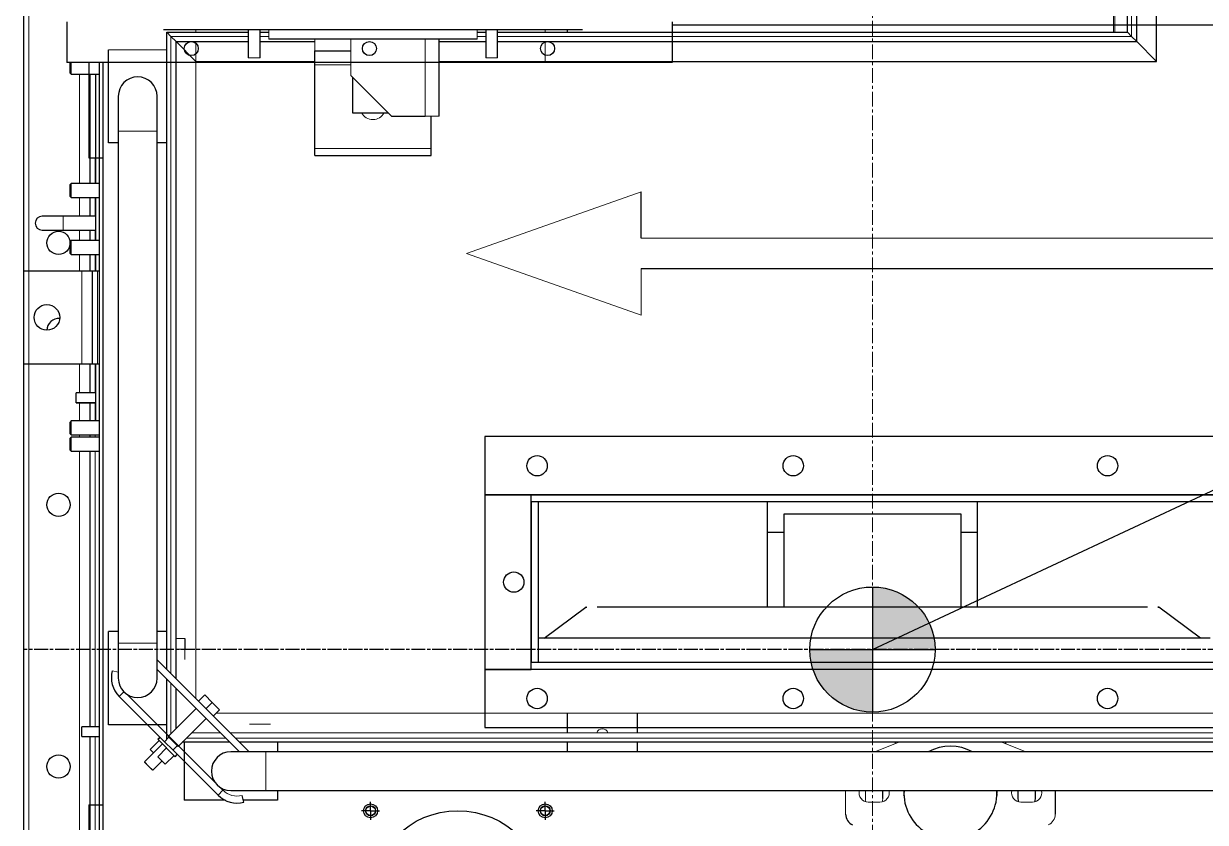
# Model space of a CAD drawing. Header units: feet. Extents: x -99009 to 3252343, y -11094690 to 9035152.
# Drawn here: x 1669305 to 1670320, y -1432234 to -1431547 of the extents above; entities that cross this region are included whole.
import ezdxf

# ---------------------------------------------------------------- set-up
doc = ezdxf.new("R2010")
doc.units = ezdxf.units.FT
for name, pattern in [('CENTER', [2, 1.25, -0.25, 0.25, -0.25]), ('CENTERLINE', [30, 12, -1.5, 3, -1.5, 12]), ('CENTERX2', [20.32, 12.7, -2.54, 2.54, -2.54])]:
    doc.linetypes.add(name, pattern=pattern)
doc.layers.add('AM_0', color=7, linetype='Continuous', lineweight=30)
doc.layers.add('AM_7', color=7, linetype='CENTER', lineweight=5)
doc.layers.add('K-LINE', color=7, linetype='Continuous')
doc.styles.get("Standard").update_dxf_attribs({"font": 'GOTHICB.TTF'})
doc.dimstyles.new('DISA$0', dxfattribs={"dimscale": 15, "dimtxt": 3.5, "dimasz": 3.5, "dimexe": 1, "dimexo": 1, "dimgap": 1.5, "dimtad": 1, "dimdsep": 46, "dimtxsty": 'Standard', "dimcen": 0, "dimclrd": 256, "dimclre": 256, "dimclrt": 254, "dimadec": 0, "dimazin": 2, "dimtp": 0.1, "dimtm": 0.1, "dimtfac": 0.71, "dimtdec": 3, "dimtmove": 0, "dimatfit": 3, "dimfxl": 1, "dimlwd": -1, "dimlwe": -1, "dimarcsym": 0})

# ---------------------------------------------------------------- blocks, each defined once
blk = doc.blocks.new('platform_2')
at = {"color": 7, "linetype": 'Continuous', "lineweight": 30}
for p, q in [((45.8, 0), (45.8, 430)), ((53.8, -8), (53.8, 422)), ((-902.2, 416), (-902.2, -205)), ((70.8, -25), (70.8, 405)), ((-865.2, 9), (-865.2, -26)), ((-422.2, 2), (-782.2, 2)), ((-779.2, -547.5), (-779.2, 0)), ((-779.2, 0), (-709.3, 0)), ((-709.3, 2), (-709.3, -21.9)), ((-699.1, -21.9), (-699.1, 2)), ((-699.1, 0), (-691.7, 0)), ((-512.7, 0), (-505.3, 0)), ((-505.3, 2), (-505.3, -21.9)), ((-495.1, -21.9), (-495.1, 2)), ((-495.1, 0), (45.8, 0)), ((-435.2, 0), (-435.2, 2)), ((-771.2, -555.5), (-771.2, -8)), ((-771.2, -8), (-709.3, -8)), ((-699.1, -8), (-652.2, -8)), ((-512.7, -6), (-691.7, -6)), ((-545.2, -72), (-545.2, -6)), ((-545.2, -8), (-505.3, -8)), ((-495.1, -8), (53.8, -8)), ((-829.2, -95), (-829.2, -15)), ((-652.2, -16), (-621.2, -16)), ((-652.2, -28), (-652.2, -16)), ((-829.2, -26), (-865.2, -26)), ((-846.2, -26), (-846.2, -108)), ((-834.2, -26), (-834.2, -108)), ((-754.2, -25), (-652.2, -25)), ((-652.2, -100), (-652.2, -28)), ((-545.2, -25), (70.8, -25)), ((-861.3, -36), (-846.2, -36)), ((-619.7, -38.5), (-619.7, -69.2)), ((-820.9, -55), (-820.9, -85)), ((-787.5, -85), (-787.5, -55)), ((-619.7, -69.2), (-618.3, -69.2)), ((-618.3, -69.2), (-589.1, -69.2)), ((-586.2, -72), (-557.2, -72)), ((-552.2, -100), (-552.2, -72)), ((-820.9, -85), (-820.9, -525)), ((-787.5, -525), (-787.5, -85)), ((-820.9, -95), (-829.2, -95)), ((-779.2, -95), (-787.5, -95)), ((-652.2, -106), (-652.2, -100)), ((-552.2, -106), (-552.2, -100)), ((-846.2, -108), (-834.2, -108)), ((-845.2, -108), (-845.2, -130)), ((-837.2, -108), (-837.2, -940)), ((-834.2, -108), (-834.2, -851)), ((-652.2, -106), (-552.2, -106)), ((-861.3, -130), (-862.2, -130.9)), ((-837.2, -130), (-861.3, -130)), ((-862.2, -141.1), (-861.3, -142)), ((-861.3, -142), (-837.2, -142)), ((-845.2, -142), (-845.2, -158)), ((-371.7, -177), (-371.7, -137)), ((-868.2, -158), (-886.2, -158)), ((-840.2, -158), (-868.2, -158)), ((-886.2, -170), (-868.2, -170)), ((-868.2, -170), (-840.2, -170)), ((-845.2, -170), (-845.2, -179)), ((-861.3, -179), (-862.2, -179.9)), ((-837.2, -179), (-861.3, -179)), ((-861.3, -191), (-861.3, -179)), ((-862.2, -190.1), (-861.3, -191)), ((-861.3, -191), (-837.2, -191)), ((-845.2, -191), (-845.2, -205)), ((-902.2, -205), (-902.2, -285)), ((-371.7, -203), (173.3, -203)), ((-902.2, -285), (-902.2, -928)), ((-902.2, -285), (-897.7, -285)), ((-897.7, -285), (-852.2, -285)), ((-852.2, -285), (-843.2, -285)), ((-845.2, -285), (-845.2, -309.8)), ((-840.2, -309.8), (-857.1, -309.8)), ((-857.1, -318.2), (-840.2, -318.2)), ((-845.2, -318.2), (-845.2, -334)), ((-837.2, -334), (-861.3, -334)), ((-861.3, -348), (-862.2, -348.9)), ((-861.3, -346), (-837.2, -346)), ((-837.2, -348), (-861.3, -348)), ((-861.3, -360), (-861.3, -348)), ((-845.2, -346), (-845.2, -348)), ((-862.2, -359.1), (-861.3, -360)), ((-861.3, -360), (-837.2, -360)), ((-845.2, -360), (-845.2, -596.8)), ((-820.9, -515), (-829.2, -515)), ((-829.2, -595), (-829.2, -515)), ((-779.2, -515), (-787.5, -515)), ((-820.9, -525), (-820.9, -555)), ((-787.5, -555), (-787.5, -525)), ((-763.7, -521), (-763.7, -530)), ((-708.4, -618.3), (-787.5, -539.2)), ((-716.9, -618.3), (-787.5, -547.7)), ((-779.2, -607.6), (-779.2, -556)), ((-771.2, -598.4), (-771.2, -564)), ((-740.2, -575.9), (-733.9, -582.2)), ((-754, -581.2), (-778, -605.2)), ((-435.2, -602), (-435.2, -585)), ((-375.2, -585), (-375.2, -602)), ((-837.2, -596.8), (-852.1, -596.8)), ((-779.2, -595), (-829.2, -595)), ((-769.6, -613.7), (-745.5, -589.6)), ((-852.1, -605.2), (-837.2, -605.2)), ((-845.2, -605.2), (-845.2, -704.8)), ((-777.4, -605.8), (-781.2, -609.7)), ((-783, -611.4), (-798.5, -627)), ((-774, -616.9), (-770.2, -613.1)), ((-725.2, -610), (-765.9, -610)), ((-764.2, -610), (-764.2, -660)), ((-694.2, -618.3), (-724.2, -618.3)), ((211.8, -610), (-716.7, -610)), ((145.8, -618.3), (-694.2, -618.3)), ((-684.2, -610), (-684.2, -618.3)), ((-435.2, -618.3), (-435.2, -610)), ((-375.2, -610), (-375.2, -618.3)), ((-153.7, -610), (-153.7, -611.3)), ((-58.7, -611.3), (-58.7, -610)), ((-791.3, -634.2), (-783.4, -626.3)), ((-771.9, -622.5), (-770.2, -620.7)), ((-724.2, -651.7), (-694.2, -651.7)), ((-713, -661.6), (-714.5, -655.8)), ((-694.2, -651.7), (145.8, -651.7)), ((-684.2, -651.7), (-684.2, -660)), ((-164.2, -658.5), (-164.2, -651.7)), ((-66.3, -651.7), (-66.2, -653.5)), ((-48.2, -651.7), (-48.2, -658.5)), ((-33.2, -658.5), (-33.2, -651.7)), ((-16.2, -651.7), (-16.2, -672)), ((-729.2, -660), (-764.2, -660)), ((-684.2, -660), (-713.4, -660))]:
    blk.add_line(p, q, dxfattribs=at)
at = {"color": 8, "linetype": 'Continuous', "lineweight": 0}
for p, q in [((49.3, -3.5), (49.3, 426.5)), ((-897.7, 416), (-897.7, -205)), ((-775.7, -551), (-775.7, -3.5)), ((-775.7, -3.5), (-709.3, -3.5)), ((-699.1, -3.5), (-691.7, -3.5)), ((-557.2, -72), (-557.2, -6)), ((-512.7, -3.5), (-505.3, -3.5)), ((-495.1, -3.5), (49.3, -3.5)), ((-652.2, -28), (-621.2, -28)), ((-854.2, -36), (-854.2, -130)), ((-787.5, -85), (-820.9, -85)), ((-652.2, -100), (-552.2, -100)), ((-840.7, -108), (-840.7, -130)), ((-854.2, -142), (-854.2, -158)), ((-840.7, -142), (-840.7, -158)), ((-868.2, -158), (-868.2, -164)), ((-868.2, -164), (-868.2, -170)), ((-854.2, -170), (-854.2, -179)), ((-840.7, -170), (-840.7, -179)), ((-854.2, -191), (-854.2, -205)), ((-840.7, -191), (-840.7, -205)), ((-897.7, -205), (-897.7, -285)), ((-852.2, -205), (-852.2, -285)), ((-897.7, -285), (-897.7, -928)), ((-854.2, -285), (-854.2, -309.8)), ((-840.7, -285), (-840.7, -309.8)), ((-854.2, -318.2), (-854.2, -334)), ((-840.7, -318.2), (-840.7, -334)), ((-854.2, -346), (-854.2, -348)), ((-840.7, -346), (-840.7, -348)), ((-854.2, -360), (-854.2, -769)), ((-840.7, -360), (-840.7, -596.8)), ((-787.5, -525), (-820.9, -525)), ((-775.7, -602.9), (-775.7, -559.5)), ((-840.7, -605.2), (-840.7, -704.8)), ((-728.7, -606.5), (-762.4, -606.5)), ((211.8, -606.5), (-720.2, -606.5)), ((-694.2, -618.3), (-694.2, -651.7))]:
    blk.add_line(p, q, dxfattribs=at)
at = {"color": 144, "linetype": 'Continuous', "lineweight": 0}
for p, q in [((33.8, 117.5), (33.8, 0)), ((35.1, 0), (35.1, 117.5)), ((-775.7, -3.5), (-779.2, 0)), ((-754.2, 0), (-754.2, 2)), ((-691.7, 2), (-691.7, -6)), ((-512.7, 2), (-512.7, -6)), ((-454.2, 0), (-454.2, 2)), ((45.8, 0), (49.3, -3.5)), ((-771.2, -8), (-775.7, -3.5)), ((-775.7, -3.5), (-771.2, -8)), ((-771.2, -8), (-754.2, -25)), ((-754.2, -25), (-754.2, -8)), ((-652.2, -6), (-652.2, -16)), ((-621.2, -37), (-621.2, -6)), ((-454.2, -8), (-454.2, -25)), ((49.3, -3.5), (53.8, -8)), ((53.8, -8), (49.3, -3.5)), ((70.8, -25), (53.8, -8)), ((-779.2, -15), (-829.2, -15)), ((-779.2, -95), (-779.2, -15)), ((-861.3, -36), (-861.3, -26)), ((-754.2, -25), (-754.2, -572.5)), ((-704.2, -21.9), (-709.3, -21.9)), ((-704.2, -22), (-709.2, -22)), ((-699.1, -21.9), (-704.2, -21.9)), ((-699.2, -22), (-704.2, -22)), ((-500.2, -21.9), (-505.3, -21.9)), ((-500.2, -22), (-505.2, -22)), ((-495.1, -21.9), (-500.2, -21.9)), ((-495.2, -22), (-500.2, -22)), ((-621.2, -37), (-586.2, -72)), ((-557.2, -72), (-545.2, -72)), ((-840.2, -130), (-840.2, -108)), ((-862.2, -141.1), (-862.2, -130.9)), ((-861.3, -142), (-861.3, -130)), ((-840.2, -179), (-840.2, -142)), ((-371.7, -137), (-521.7, -190)), ((-862.2, -190.1), (-862.2, -179.9)), ((173.3, -177), (-371.7, -177)), ((-840.2, -205), (-840.2, -191)), ((-521.7, -190), (-371.7, -243)), ((-902.2, -205), (-897.7, -205)), ((-897.7, -205), (-852.2, -205)), ((-852.2, -205), (-843.2, -205)), ((-843.2, -205), (-843.2, -285)), ((-843.2, -205), (-838.7, -205)), ((-838.7, -205), (-838.7, -285)), ((-837.2, -205), (-838.7, -205)), ((-371.7, -243), (-371.7, -203)), ((-843.2, -285), (-838.7, -285)), ((-840.2, -334), (-840.2, -285)), ((-838.7, -285), (-837.2, -285)), ((-857.1, -311.9), (-857.1, -309.8)), ((-857.1, -318.2), (-857.1, -311.9)), ((-861.3, -346), (-861.3, -334)), ((-862.2, -359.1), (-862.2, -348.9)), ((-779.2, -547.5), (-779.2, -515)), ((-771.2, -521), (-763.7, -521)), ((-771.2, -530), (-763.7, -530)), ((-763.7, -530), (-763.7, -539)), ((-826, -548.6), (-820.9, -550)), ((-779.2, -595), (-779.2, -556)), ((-816, -566.8), (-820.1, -570.8)), ((-820.1, -570.8), (-735.2, -655.7)), ((-813.6, -568.8), (-738, -644.4)), ((-751.9, -574.8), (-746.6, -569.5)), ((-746.6, -569.5), (-740.2, -575.9)), ((-745.5, -581.2), (-740.2, -575.9)), ((-754.2, -581), (-754.2, -581.4)), ((-739.2, -587.5), (-733.9, -582.2)), ((-736.6, -585), (533.3, -585)), ((-852.1, -605.2), (-852.1, -596.8)), ((-708.2, -594.5), (-699.2, -594.5)), ((-699.2, -594.5), (-690.2, -594.5)), ((-793.4, -616.3), (-785.8, -608.7)), ((-785.1, -605.8), (-786.9, -607.6)), ((-786.7, -607.7), (-786.9, -607.6)), ((-785, -605.9), (-786.7, -607.7)), ((-786.7, -607.7), (-771.9, -622.5)), ((-773.8, -609.4), (-778, -605.2)), ((-733.2, -602), (-757.9, -602)), ((516.3, -602), (-724.7, -602)), ((-793.4, -616.3), (-790.6, -619.1)), ((-787, -622.7), (-779.4, -615)), ((-769.6, -613.7), (-773.8, -609.4)), ((-725.2, -610), (-764.2, -610)), ((-684.2, -610), (-716.7, -610)), ((-171, -618.3), (-150.4, -610)), ((-62, -610), (-41.5, -618.3)), ((-794.9, -630.6), (-798.5, -627)), ((-795, -630.7), (-798.5, -627.1)), ((-780.7, -629), (-787, -622.7)), ((-780.7, -629), (-773, -621.4)), ((-791.5, -634.2), (-795, -630.7)), ((-791.3, -634.2), (-794.9, -630.6)), ((-733.6, -648.8), (-731, -651.4)), ((-735.2, -655.7), (-731, -651.4)), ((-196.2, -672), (-196.2, -651.7)), ((-179.2, -651.7), (-179.2, -658.5)), ((-166.7, -661.5), (-176.7, -661.5)), ((-35.7, -661.5), (-45.7, -661.5))]:
    blk.add_line(p, q, dxfattribs=at)
at = {"color": 144, "linetype": 'Continuous', "lineweight": 0, "flags": 128}
for points in [[(-179.2, -658.5), (-179, -660.2), (-178.7, -661.3)], [(-164.7, -661.3), (-164.4, -660.2), (-164.2, -658.5)]]:
    blk.add_lwpolyline(points, dxfattribs=at)
at = {"color": 7, "linetype": 'Continuous', "lineweight": 30, "flags": 128}
for points in [[(-146.1, -656), (-146, -654.7), (-145.6, -651.7)], [(-66.8, -651.7), (-66.4, -654.7), (-66.3, -656)], [(-48.2, -658.5), (-48, -660.2), (-47.7, -661.3)], [(-33.7, -661.3), (-33.4, -660.2), (-33.2, -658.5)]]:
    blk.add_lwpolyline(points, dxfattribs=at)
at = {"color": 7, "linetype": 'Continuous', "lineweight": 30}
for centre, radius in [((-882.2, -245), 11), ((-529.2, -744), 75)]:
    blk.add_circle(centre, radius, dxfattribs=at)
at = {"color": 144, "linetype": 'Continuous', "lineweight": 0}
for centre, radius in [((-604.2, -669), 6), ((-604.2, -669), 4.25), ((-454.2, -669), 6), ((-454.2, -669), 4.13)]:
    blk.add_circle(centre, radius, dxfattribs=at)
at = {"color": 7, "linetype": 'Continuous', "lineweight": 30}
for centre, radius, start, end in [((-804.2, -55), 16.7, 0, 180), ((-886.2, -164), 6, 90, 180), ((-886.2, -164), 6, 180, 270), ((-872.2, -256), 10, 84.5474, 180), ((-803.8, -554.6), 23, 165, 225), ((-804.2, -555), 16.7, 180, 0), ((-724.2, -635), 16.7, 90, 270), ((-106.2, -653.5), 40, 61.6424, 118.3576), ((-718.9, -639.4), 23, 225, 285), ((-106.2, -653.5), 40, 177.4208, 0), ((-186.2, -672), 10, 180, 246)]:
    blk.add_arc(centre, radius, start, end, dxfattribs=at)
at = {"color": 144, "linetype": 'Continuous', "lineweight": 0}
for centre, radius, start, end in [((-602.2, -64), 11, 207.9821, 332.0179), ((-405.2, -603.7), 5.1, 19.2976, 160.7024), ((-718.9, -639.4), 17, 225, 285), ((-176.7, -653.5), 8, 166.9971, 270), ((-166.7, -653.5), 8, 270, 13.0029), ((-45.7, -653.5), 8, 166.9971, 270), ((-35.7, -653.5), 8, 270, 13.0029), ((-26.2, -672), 10, 294, 0)]:
    blk.add_arc(centre, radius, start, end, dxfattribs=at)
blk = doc.blocks.new('shot blast mc')
at = {"layer": 'AM_0'}
h = blk.add_hatch(color=1, dxfattribs=at)
h.set_gradient(color1=(255, 0, 0), one_color=1)
h.paths.add_polyline_path([(149134.9, 56733), (149134.9, 56679.2), (149188.8, 56679.2, 0.414214)])
h.paths.add_polyline_path([(149081.1, 56679.2, 0.414214), (149134.9, 56625.3), (149134.9, 56679.2)])
at = {"color": 7, "linetype": 'Continuous', "lineweight": 30}
for p, q in [((148405.9, 57625.7), (148405.9, 57004.7)), ((148442.9, 57218.7), (148442.9, 57183.7)), ((148962.9, 57218.7), (148962.9, 57183.7)), ((149795.9, 57215.7), (148962.9, 57215.7)), ((148962.9, 57183.7), (148442.9, 57183.7)), ((148445.9, 57174.6), (148445.9, 57183.7)), ((148446.8, 57173.7), (148446.8, 57183.7)), ((148470.9, 57183.7), (148470.9, 56545.7)), ((148473.9, 57183.7), (148473.9, 56545.7)), ((148445.9, 57174.6), (148446.8, 57173.7)), ((148446.8, 57173.7), (148470.9, 57173.7)), ((148462.9, 57173.7), (148462.9, 57079.7)), ((148467.9, 57079.7), (148467.9, 57173.7)), ((148446.8, 57079.7), (148445.9, 57078.8)), ((148445.9, 57068.6), (148445.9, 57078.8)), ((148470.9, 57079.7), (148446.8, 57079.7)), ((148446.8, 57067.7), (148446.8, 57079.7)), ((148445.9, 57068.6), (148446.8, 57067.7)), ((148446.8, 57067.7), (148470.9, 57067.7)), ((148462.9, 57067.7), (148462.9, 57051.7)), ((148467.9, 57030.7), (148467.9, 57067.7)), ((148439.9, 57051.7), (148421.9, 57051.7)), ((148467.9, 57051.7), (148439.9, 57051.7)), ((148421.9, 57039.7), (148439.9, 57039.7)), ((148439.9, 57039.7), (148467.9, 57039.7)), ((148446.8, 57030.7), (148445.9, 57029.8)), ((148470.9, 57030.7), (148446.8, 57030.7)), ((148446.8, 57018.7), (148446.8, 57030.7)), ((148462.9, 57039.7), (148462.9, 57030.7)), ((148445.9, 57019.6), (148445.9, 57029.8)), ((148445.9, 57019.6), (148446.8, 57018.7)), ((148446.8, 57018.7), (148470.9, 57018.7)), ((148462.9, 57018.7), (148462.9, 57004.7)), ((148467.9, 57004.7), (148467.9, 57018.7)), ((148405.9, 57004.7), (148405.9, 56924.7)), ((148405.9, 57004.7), (148410.4, 57004.7)), ((148410.4, 57004.7), (148455.9, 57004.7)), ((148455.9, 57004.7), (148464.9, 57004.7)), ((148464.9, 57004.7), (148464.9, 56924.7)), ((148464.9, 57004.7), (148469.4, 57004.7)), ((148469.4, 57004.7), (148470.9, 57004.7)), ((148405.9, 56924.7), (148405.9, 56431.7)), ((148405.9, 56924.7), (148410.4, 56924.7)), ((148410.4, 56924.7), (148455.9, 56924.7)), ((148455.9, 56924.7), (148464.9, 56924.7)), ((148462.9, 56924.7), (148462.9, 56899.9)), ((148464.9, 56924.7), (148469.4, 56924.7)), ((148467.9, 56875.7), (148467.9, 56924.7)), ((148469.4, 56924.7), (148470.9, 56924.7)), ((148451, 56899.9), (148450.9, 56899.8)), ((148450.9, 56897.7), (148450.9, 56899.8)), ((148467.9, 56899.9), (148451, 56899.9)), ((148451, 56897.8), (148451, 56899.9)), ((148450.9, 56891.5), (148450.9, 56897.7)), ((148450.9, 56891.5), (148451, 56891.4)), ((148451, 56891.4), (148451, 56897.8)), ((148451, 56891.4), (148467.9, 56891.4)), ((148462.9, 56891.4), (148462.9, 56875.7)), ((148446.8, 56875.7), (148445.9, 56874.8)), ((148445.9, 56864.6), (148445.9, 56874.8)), ((148470.9, 56875.7), (148446.8, 56875.7)), ((148446.8, 56863.7), (148446.8, 56875.7)), ((148445.9, 56864.6), (148446.8, 56863.7)), ((148446.8, 56861.7), (148445.9, 56860.8)), ((148445.9, 56850.6), (148445.9, 56860.8)), ((148446.8, 56863.7), (148470.9, 56863.7)), ((148470.9, 56861.7), (148446.8, 56861.7)), ((148446.8, 56849.7), (148446.8, 56861.7)), ((148462.9, 56863.7), (148462.9, 56861.7)), ((148801.9, 56862.2), (148801.9, 56812.2)), ((149601.9, 56862.2), (148801.9, 56862.2)), ((148445.9, 56850.6), (148446.8, 56849.7)), ((148446.8, 56849.7), (148470.9, 56849.7)), ((148462.9, 56849.7), (148462.9, 56612.9)), ((148841.9, 56812.2), (148801.9, 56812.2)), ((148801.9, 56812.2), (148801.9, 56662.2)), ((148801.9, 56812.2), (149601.9, 56812.2)), ((149561.9, 56812.2), (148841.9, 56812.2)), ((148841.9, 56806.2), (148841.9, 56812.2)), ((148841.9, 56662.2), (148841.9, 56812.2)), ((148841.9, 56806.2), (148841.9, 56668.2)), ((148847.9, 56806.2), (148841.9, 56806.2)), ((149561.9, 56806.2), (148841.9, 56806.2)), ((148847.9, 56806.2), (148847.9, 56668.2)), ((149044.9, 56715.7), (149044.9, 56806.2)), ((149224.9, 56806.2), (149224.9, 56715.7)), ((149058.8, 56795.7), (149058.8, 56715.7)), ((149211, 56795.7), (149058.8, 56795.7)), ((149211, 56715.7), (149211, 56795.7)), ((149058.8, 56779.7), (149044.9, 56779.7)), ((149224.9, 56779.7), (149211, 56779.7)), ((148853, 56689), (148888.9, 56715.6)), ((148888.8, 56715.6), (148889.7, 56715.7)), ((148889, 56715.7), (148889.7, 56715.7)), ((149371.2, 56715.7), (148898.6, 56715.7)), ((149380.1, 56715.7), (149381, 56715.6)), ((149380.9, 56715.7), (149380.1, 56715.7)), ((149416.8, 56689), (149380.9, 56715.6)), ((149424.9, 56689), (148847.9, 56689)), ((148847.9, 56668.2), (148841.9, 56668.2)), ((148841.9, 56662.2), (148841.9, 56668.2)), ((149561.9, 56668.2), (148841.9, 56668.2)), ((148801.9, 56662.2), (148841.9, 56662.2)), ((148801.9, 56662.2), (148801.9, 56612.2)), ((149601.9, 56662.2), (148801.9, 56662.2)), ((149561.9, 56662.2), (148841.9, 56662.2)), ((148456, 56612.9), (148455.9, 56612.8)), ((148455.9, 56604.5), (148455.9, 56612.8)), ((148455.9, 56604.5), (148456, 56604.4)), ((148470.9, 56612.9), (148456, 56612.9)), ((148456, 56604.4), (148456, 56612.9)), ((148456, 56604.4), (148470.9, 56604.4)), ((148462.9, 56604.4), (148462.9, 56545.7)), ((148801.9, 56612.2), (149601.9, 56612.2)), ((148461.9, 56545.7), (148473.9, 56545.7)), ((148461.9, 56545.7), (148461.9, 56431.7)), ((148473.9, 56545.7), (148473.9, 56431.7))]:
    blk.add_line(p, q, dxfattribs=at)
at = {"color": 3, "linetype": 'CENTERLINE'}
blk.add_line((149938.9, 56679.2), (148405.9, 56679.2), dxfattribs=at)
at = {"color": 2, "linetype": 'CENTERLINE'}
for p, q in [((148703.9, 56540.7), (148703.9, 56548.4)), ((148703.9, 56540.7), (148703.9, 56548.4)), ((148853.9, 56540.7), (148853.9, 56548.4)), ((148703.9, 56540.7), (148696.2, 56540.7)), ((148703.9, 56540.7), (148711.6, 56540.7)), ((148703.9, 56540.7), (148703.9, 56533)), ((148703.9, 56540.7), (148711.6, 56540.7)), ((148853.9, 56540.7), (148846.2, 56540.7)), ((148853.9, 56540.7), (148853.9, 56533)), ((148853.9, 56540.7), (148861.6, 56540.7)), ((148853.9, 56540.7), (148853.9, 56533))]:
    blk.add_line(p, q, dxfattribs=at)
at = {"color": 7, "linetype": 'Continuous', "lineweight": 30}
for centre, radius in [((148549.9, 57195.7), 6), ((148702.9, 57195.7), 6), ((148855.9, 57195.7), 6), ((148435.9, 57028.7), 10), ((148425.9, 56964.7), 11), ((148846.9, 56837.2), 8.75), ((149066.9, 56837.2), 8.75), ((149336.9, 56837.2), 8.75), ((148435.9, 56803.7), 10), ((148826.9, 56737.2), 8.75), ((148846.9, 56637.2), 8.75), ((149066.9, 56637.2), 8.75), ((149336.9, 56637.2), 8.75), ((148435.9, 56578.7), 10), ((148703.9, 56540.7), 6), ((148703.9, 56540.7), 4.25), ((148703.9, 56540.7), 4.13), ((148853.9, 56540.7), 6), ((148853.9, 56540.7), 4.25), ((148853.9, 56540.7), 4.12), ((148778.9, 56465.7), 75)]:
    blk.add_circle(centre, radius, dxfattribs=at)
for start, end in [(90, 180), (180, 270)]:
    blk.add_arc((148421.9, 57045.7), 6, start, end, dxfattribs=at)
for points in [[(148889, 56715.7), (148888.9, 56715.6), (148888.9, 56715.6), (148888.9, 56715.6)], [(149380.9, 56715.6), (149380.9, 56715.6), (149380.9, 56715.6), (149380.9, 56715.7)]]:
    blk.add_open_spline(points, degree=3, dxfattribs=at)
at = {"layer": 'AM_0', "color": 1}
for p, q in [((149134.9, 56733), (149134.9, 56625.3)), ((149081.1, 56679.2), (149188.8, 56679.2))]:
    blk.add_line(p, q, dxfattribs=at)
blk.add_circle((149134.9, 56679.2), 53.8, dxfattribs=at)
at = {"layer": 'AM_7', "linetype": 'CENTERX2', "lineweight": 0}
blk.add_line((149134.9, 57422.7), (149134.9, 55436.1), dxfattribs=at)
blk.add_blockref('platform_2', (149308.1, 57209.7))
at = {"layer": 'AM_0'}
blk.add_leader([(149134.9, 56679.2), (149915.9, 57044.7), (150721.7, 57044.7)], dimstyle='DISA$0', override={"dimdec": 0, "dimclrd": 1, "dimclre": 1}, dxfattribs=at)

msp = doc.modelspace()

# ---------------------------------------------------------------- block references
at = {"layer": 'K-LINE'}
msp.add_blockref('shot blast mc', (1520899.22128, -1488764.52416), dxfattribs=at)

doc.saveas('drawing.dxf')
